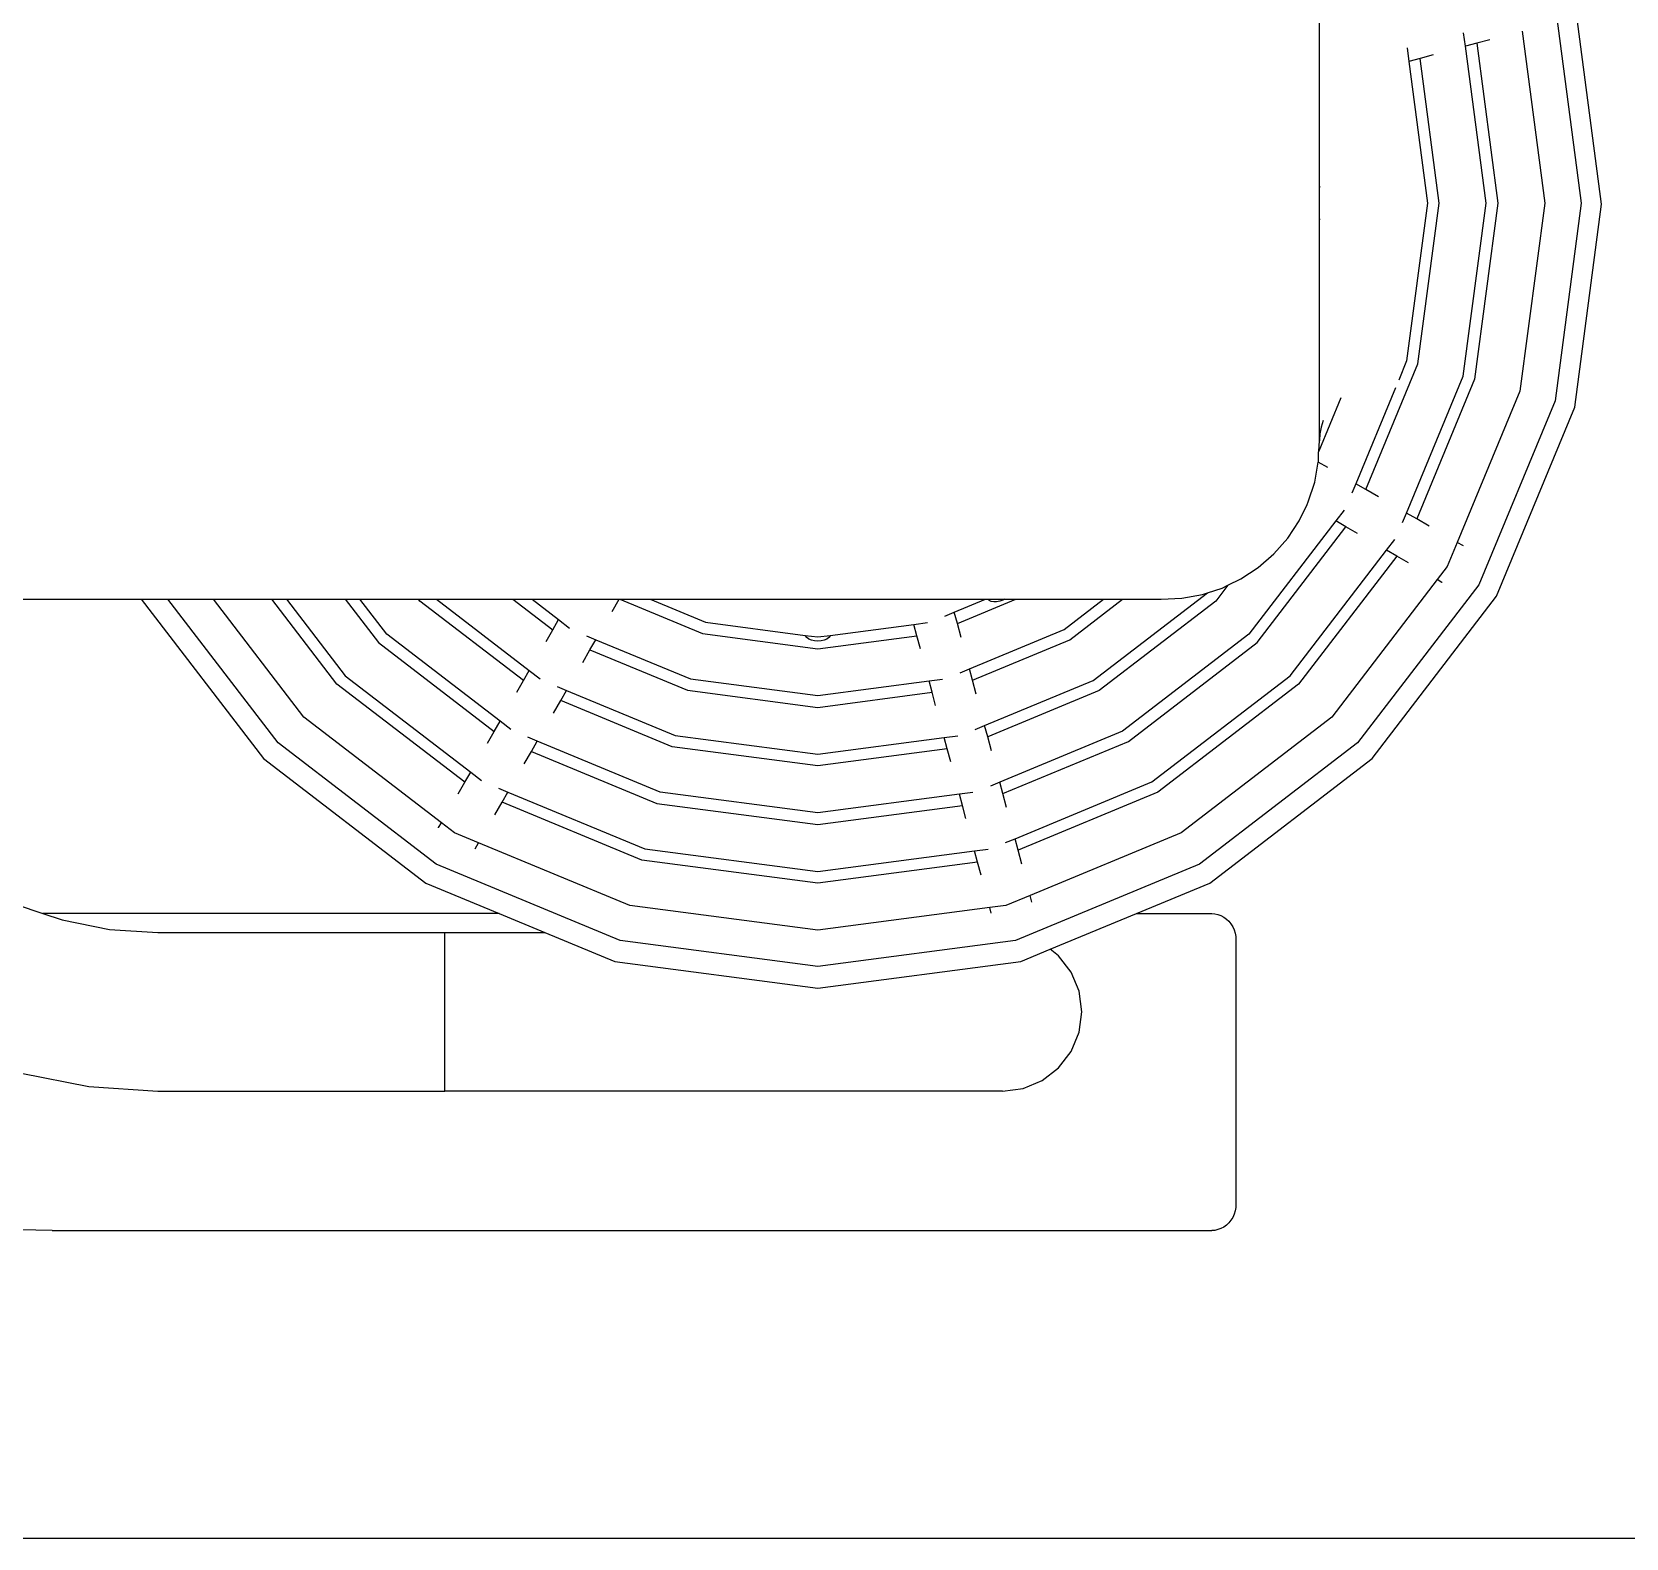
# Model space of a CAD drawing. Header units: millimetres. Extents: x -9564 to 100419, y -25359 to 24346.
# Drawn here: x 12841.4 to 13323.4, y 8858.6 to 9313.8 of the extents above; entities that cross this region are included whole.
import ezdxf

# ---------------------------------------------------------------- set-up
doc = ezdxf.new("R2010")
doc.units = ezdxf.units.MM
doc.header["$LTSCALE"] = 100
doc.layers.add('Maquinas', color=200, linetype='Continuous')

msp = doc.modelspace()

# ---------------------------------------------------------------- linework, layer by layer
msp.add_line((12514.812, 8858.631), (13330.812, 8858.631))
at = {"layer": 'Maquinas'}
for p, q in [((13230.704, 9310.893), (13230.704, 9333.86)), ((13301.908, 9321.831), (13309.77, 9262.111)), ((13316, 9261.762), (13307.925, 9323.094)), ((13274.823, 9309.491), (13274.281, 9313.607)), ((13291.941, 9314.078), (13298.782, 9262.111)), ((13230.704, 9297.67), (13230.704, 9310.893)), ((13257.163, 9309.02), (13257.705, 9304.905)), ((13278.246, 9310.409), (13274.823, 9309.491)), ((13281.06, 9262.111), (13274.823, 9309.491)), ((13282.188, 9311.465), (13278.246, 9310.409)), ((13278.246, 9310.409), (13284.605, 9262.111)), ((13261.128, 9305.822), (13257.705, 9304.905)), ((13257.705, 9304.905), (13263.338, 9262.111)), ((13265.07, 9306.878), (13261.128, 9305.822)), ((13266.883, 9262.111), (13261.128, 9305.822)), ((13230.704, 9267.69), (13230.704, 9297.67)), ((13230.815, 9266.852), (13230.704, 9267.69)), ((13230.704, 9256.533), (13230.704, 9267.69)), ((13263.338, 9262.111), (13257.058, 9214.409)), ((13260.482, 9213.491), (13266.883, 9262.111)), ((13274.176, 9209.822), (13281.06, 9262.111)), ((13284.605, 9262.111), (13277.6, 9208.905)), ((13298.782, 9262.111), (13291.295, 9205.235)), ((13309.77, 9262.111), (13301.908, 9202.391)), ((13307.925, 9200.43), (13316, 9261.762)), ((13230.704, 9256.533), (13230.815, 9257.371)), ((13230.704, 9190.36), (13230.704, 9256.533)), ((13244.75, 9175.512), (13260.482, 9213.491)), ((13257.058, 9214.409), (13254.653, 9208.602)), ((13253.671, 9206.231), (13241.681, 9177.284)), ((13257.029, 9168.423), (13274.176, 9209.822)), ((13277.6, 9208.905), (13260.098, 9166.651)), ((13237.204, 9203.207), (13230.553, 9187.15)), ((13291.295, 9205.235), (13272.376, 9159.562)), ((13301.908, 9202.391), (13278.857, 9146.741)), ((13231.86, 9196.41), (13231.202, 9194.419)), ((13284.252, 9143.277), (13307.925, 9200.43)), ((13230.815, 9192.359), (13230.704, 9190.36)), ((13231.202, 9194.419), (13230.815, 9192.359)), ((13230.403, 9183.974), (13230.432, 9186.859)), ((13230.432, 9186.859), (13230.553, 9187.15)), ((13230.553, 9187.15), (13230.7, 9190.266)), ((13230.704, 9190.36), (13230.7, 9190.266)), ((13229.264, 9177.78), (13230.321, 9183.843)), ((13230.321, 9183.843), (13230.403, 9183.974)), ((13233.202, 9182.18), (13230.321, 9183.843)), ((13227.306, 9171.793), (13229.264, 9177.78)), ((13241.681, 9177.284), (13240.496, 9174.424)), ((13244.75, 9175.512), (13241.681, 9177.284)), ((13248.55, 9173.319), (13244.75, 9175.512)), ((13224.566, 9166.122), (13226.949, 9171.053)), ((13226.949, 9171.053), (13227.306, 9171.793)), ((13238.158, 9169.322), (13235.631, 9166.029)), ((13255.844, 9165.563), (13257.029, 9168.423)), ((13260.098, 9166.651), (13257.029, 9168.423)), ((13235.631, 9166.029), (13209.356, 9131.786)), ((13211.862, 9129.279), (13238.701, 9164.256)), ((13221.092, 9160.868), (13224.566, 9166.122)), ((13238.701, 9164.256), (13235.631, 9166.029)), ((13242.235, 9162.216), (13238.701, 9164.256)), ((13263.898, 9164.458), (13260.098, 9166.651)), ((13216.947, 9156.126), (13221.092, 9160.868)), ((13250.979, 9157.168), (13253.506, 9160.461)), ((13272.376, 9159.562), (13269.341, 9152.235)), ((13274.21, 9158.504), (13272.376, 9159.562)), ((13212.205, 9151.981), (13216.947, 9156.126)), ((13221.887, 9119.254), (13250.979, 9157.168)), ((13254.049, 9155.395), (13224.393, 9116.748)), ((13254.049, 9155.395), (13250.979, 9157.168)), ((13257.582, 9153.355), (13254.049, 9155.395)), ((13203.006, 9146.6), (13206.951, 9148.507)), ((13206.951, 9148.507), (13212.205, 9151.981)), ((13266.327, 9148.307), (13234.418, 9106.723)), ((13269.341, 9152.235), (13266.327, 9148.307)), ((13267.717, 9147.483), (13266.327, 9148.307)), ((13162.323, 9117.843), (13196.808, 9144.304)), ((13189.099, 9142.669), (13195.293, 9143.809)), ((13195.293, 9143.809), (13196.808, 9144.304)), ((13196.808, 9144.304), (13201.28, 9145.766)), ((13203.006, 9146.6), (13199.331, 9141.811)), ((13201.28, 9145.766), (13203.006, 9146.6)), ((13278.857, 9146.741), (13242.188, 9098.953)), ((13246.593, 9094.199), (13284.252, 9143.277)), ((13267.841, 9147.432), (13267.717, 9147.483)), ((12775.681, 9142.368), (12874.505, 9142.368)), ((12874.505, 9142.368), (12911.467, 9094.199)), ((12874.505, 9142.368), (12882.559, 9142.368)), ((12915.872, 9098.953), (12882.559, 9142.368)), ((12882.559, 9142.368), (12896.29, 9142.368)), ((12923.641, 9106.723), (12896.29, 9142.368)), ((12896.29, 9142.368), (12914.007, 9142.368)), ((12933.666, 9116.748), (12914.007, 9142.368)), ((12914.007, 9142.368), (12918.437, 9142.368)), ((12918.437, 9142.368), (12936.173, 9119.254)), ((12918.437, 9142.368), (12936.154, 9142.368)), ((12936.154, 9142.368), (12946.198, 9129.279)), ((12936.154, 9142.368), (12940.584, 9142.368)), ((12948.704, 9131.786), (12940.584, 9142.368)), ((12940.584, 9142.368), (12958.301, 9142.368)), ((12958.729, 9141.811), (12958.301, 9142.368)), ((12958.301, 9142.368), (12963.775, 9142.368)), ((12990.036, 9117.788), (12958.729, 9141.811)), ((12963.775, 9142.368), (12991.808, 9120.858)), ((12963.775, 9142.368), (12986.865, 9142.368)), ((12986.865, 9142.368), (12998.897, 9133.136)), ((12986.865, 9142.368), (12992.637, 9142.368)), ((12992.637, 9142.368), (13000.669, 9136.205)), ((12992.637, 9142.368), (13004.996, 9142.368)), ((13004.996, 9142.368), (13018.976, 9142.368)), ((13016.82, 9138.634), (13018.976, 9142.368)), ((13018.976, 9142.368), (13019.172, 9142.368)), ((13019.172, 9142.368), (13044.17, 9132.014)), ((13019.172, 9142.368), (13028.355, 9142.368)), ((13028.355, 9142.368), (13045.088, 9135.437)), ((13028.355, 9142.368), (13116.815, 9142.368)), ((13116.815, 9142.368), (13129.705, 9142.368)), ((13117.439, 9137.287), (13120.299, 9138.472)), ((13120.299, 9138.472), (13129.705, 9142.368)), ((13121.217, 9135.049), (13120.299, 9138.472)), ((13121.217, 9135.049), (13138.888, 9142.368)), ((13129.705, 9142.368), (13130.625, 9142.368)), ((13130.88, 9142.04), (13130.625, 9142.368)), ((13130.625, 9142.368), (13135.435, 9142.368)), ((13131.46, 9141.712), (13130.88, 9142.04)), ((13132.214, 9141.549), (13131.46, 9141.712)), ((13133.092, 9141.564), (13132.214, 9141.549)), ((13134.033, 9141.755), (13133.092, 9141.564)), ((13134.974, 9142.109), (13134.033, 9141.755)), ((13135.435, 9142.368), (13134.974, 9142.109)), ((13135.435, 9142.368), (13138.888, 9142.368)), ((13138.888, 9142.368), (13165.422, 9142.368)), ((13153.462, 9133.191), (13165.422, 9142.368)), ((13155.234, 9130.121), (13171.195, 9142.368)), ((13199.331, 9141.811), (13164.095, 9114.774)), ((13165.422, 9142.368), (13171.195, 9142.368)), ((13171.195, 9142.368), (13182.807, 9142.368)), ((13182.807, 9142.368), (13189.099, 9142.669)), ((12998.897, 9133.136), (13000.669, 9136.205)), ((13000.669, 9136.205), (13003.962, 9133.679)), ((13045.088, 9135.437), (13075.25, 9131.466)), ((13082.778, 9131.462), (13108.063, 9134.791)), ((13108.063, 9134.791), (13112.178, 9135.333)), ((13108.98, 9131.367), (13108.063, 9134.791)), ((13122.352, 9130.811), (13121.217, 9135.049)), ((12946.198, 9129.279), (12981.175, 9102.44)), ((12982.947, 9105.51), (12948.704, 9131.786)), ((12996.857, 9129.602), (12998.897, 9133.136)), ((13009.064, 9131.341), (13011.925, 9130.156)), ((13010.153, 9127.086), (13011.925, 9130.156)), ((13011.925, 9130.156), (13040.501, 9118.319)), ((13044.17, 9132.014), (13079.03, 9127.424)), ((13075.275, 9131.357), (13075.25, 9131.466)), ((13075.25, 9131.466), (13079.03, 9130.969)), ((13075.662, 9130.814), (13075.275, 9131.357)), ((13076.277, 9130.348), (13075.662, 9130.814)), ((13077.079, 9129.99), (13076.277, 9130.348)), ((13078.013, 9129.765), (13077.079, 9129.99)), ((13079.015, 9129.689), (13078.013, 9129.765)), ((13080.017, 9129.765), (13079.015, 9129.689)), ((13079.03, 9130.969), (13082.778, 9131.462)), ((13079.03, 9127.424), (13108.98, 9131.367)), ((13080.951, 9129.99), (13080.017, 9129.765)), ((13081.753, 9130.348), (13080.951, 9129.99)), ((13082.368, 9130.814), (13081.753, 9130.348)), ((13082.755, 9131.357), (13082.368, 9130.814)), ((13082.778, 9131.462), (13082.755, 9131.357)), ((13110.036, 9127.426), (13108.98, 9131.367)), ((13124.886, 9121.354), (13153.462, 9133.191)), ((13125.804, 9117.931), (13155.234, 9130.121)), ((13209.356, 9131.786), (13171.184, 9102.496)), ((13172.956, 9099.426), (13211.862, 9129.279)), ((13007.959, 9123.287), (13010.153, 9127.086)), ((13010.153, 9127.086), (13039.584, 9114.896)), ((12936.173, 9119.254), (12974.086, 9090.162)), ((12990.036, 9117.788), (12991.808, 9120.858)), ((12991.808, 9120.858), (12995.101, 9118.331)), ((13122.025, 9120.169), (13124.886, 9121.354)), ((13125.804, 9117.931), (13124.886, 9121.354)), ((13180.045, 9087.148), (13221.887, 9119.254)), ((12972.314, 9087.093), (12933.666, 9116.748)), ((12987.996, 9114.254), (12990.036, 9117.788)), ((13000.203, 9115.993), (13003.064, 9114.808)), ((13001.292, 9111.739), (13003.064, 9114.808)), ((13003.064, 9114.808), (13035.914, 9101.201)), ((13039.584, 9114.896), (13079.03, 9109.702)), ((13040.501, 9118.319), (13079.03, 9113.247)), ((13079.03, 9113.247), (13112.649, 9117.673)), ((13112.649, 9117.673), (13116.765, 9118.215)), ((13113.567, 9114.249), (13112.649, 9117.673)), ((13126.939, 9113.693), (13125.804, 9117.931)), ((13129.473, 9104.236), (13162.323, 9117.843)), ((13164.095, 9114.774), (13130.39, 9100.813)), ((13224.393, 9116.748), (13181.817, 9084.078)), ((12999.098, 9107.939), (13001.292, 9111.739)), ((13034.997, 9097.777), (13001.292, 9111.739)), ((13079.03, 9109.702), (13113.567, 9114.249)), ((13114.623, 9110.308), (13113.567, 9114.249)), ((12965.225, 9074.815), (12923.641, 9106.723)), ((12981.175, 9102.44), (12982.947, 9105.51)), ((12986.24, 9102.983), (12982.947, 9105.51)), ((13234.418, 9106.723), (13188.906, 9071.8)), ((12979.135, 9098.907), (12981.175, 9102.44)), ((12994.203, 9099.46), (12991.342, 9100.645)), ((13035.914, 9101.201), (13079.03, 9095.525)), ((13079.03, 9095.525), (13117.236, 9100.555)), ((13117.236, 9100.555), (13121.351, 9101.097)), ((13118.154, 9097.131), (13117.236, 9100.555)), ((13126.612, 9103.051), (13129.473, 9104.236)), ((13130.39, 9100.813), (13129.473, 9104.236)), ((13131.526, 9096.575), (13130.39, 9100.813)), ((13171.184, 9102.496), (13134.06, 9087.118)), ((12963.66, 9062.285), (12915.872, 9098.953)), ((12990.237, 9092.591), (12992.431, 9096.391)), ((12992.431, 9096.391), (12994.203, 9099.46)), ((12992.431, 9096.391), (13030.41, 9080.659)), ((13031.327, 9084.083), (12994.203, 9099.46)), ((13079.03, 9091.98), (13034.997, 9097.777)), ((13118.154, 9097.131), (13079.03, 9091.98)), ((13119.21, 9093.19), (13118.154, 9097.131)), ((13134.977, 9083.694), (13172.956, 9099.426)), ((13242.188, 9098.953), (13194.4, 9062.285)), ((12911.467, 9094.199), (12960.545, 9056.54)), ((13197.515, 9056.54), (13246.593, 9094.199)), ((12970.274, 9083.559), (12972.314, 9087.093)), ((12972.314, 9087.093), (12974.086, 9090.162)), ((12974.086, 9090.162), (12977.379, 9087.635)), ((13134.06, 9087.118), (13131.199, 9085.933)), ((13134.977, 9083.694), (13134.06, 9087.118)), ((13138.647, 9070), (13180.045, 9087.148)), ((12981.376, 9077.244), (12983.57, 9081.043)), ((12982.481, 9085.298), (12985.342, 9084.113)), ((12983.57, 9081.043), (12985.342, 9084.113)), ((13025.823, 9063.541), (12983.57, 9081.043)), ((12985.342, 9084.113), (13026.741, 9066.965)), ((13030.41, 9080.659), (13079.03, 9074.258)), ((13079.03, 9077.803), (13031.327, 9084.083)), ((13121.823, 9083.437), (13079.03, 9077.803)), ((13125.938, 9083.978), (13121.823, 9083.437)), ((13122.74, 9080.013), (13121.823, 9083.437)), ((13136.113, 9079.457), (13134.977, 9083.694)), ((13181.817, 9084.078), (13139.564, 9066.576)), ((13079.03, 9074.258), (13122.74, 9080.013)), ((13123.797, 9076.072), (13122.74, 9080.013)), ((12964.351, 9073.3), (12964.401, 9073.425)), ((12964.401, 9073.425), (12965.225, 9074.815)), ((12969.154, 9071.8), (12965.225, 9074.815)), ((12976.481, 9068.765), (12969.154, 9071.8)), ((13188.906, 9071.8), (13143.233, 9052.882)), ((12975.422, 9066.931), (12976.481, 9068.765)), ((13022.154, 9049.847), (12976.481, 9068.765)), ((13026.741, 9066.965), (13079.03, 9060.081)), ((13079.03, 9060.081), (13126.41, 9066.319)), ((13126.41, 9066.319), (13130.525, 9066.86)), ((13127.327, 9062.895), (13126.41, 9066.319)), ((13135.786, 9068.815), (13138.647, 9070)), ((13139.564, 9066.576), (13138.647, 9070)), ((13140.699, 9062.338), (13139.564, 9066.576)), ((13019.31, 9039.234), (12963.66, 9062.285)), ((13079.03, 9056.536), (13025.823, 9063.541)), ((13127.327, 9062.895), (13079.03, 9056.536)), ((13128.383, 9058.953), (13127.327, 9062.895)), ((13194.4, 9062.285), (13138.75, 9039.234)), ((12960.545, 9056.54), (12982.678, 9047.372)), ((13175.381, 9047.372), (13197.515, 9056.54)), ((13143.233, 9052.882), (13135.906, 9049.847)), ((13143.781, 9050.836), (13143.233, 9052.882)), ((12836.689, 9050.147), (12844.706, 9047.426)), ((12847.527, 9047.372), (12844.706, 9047.426)), ((12844.706, 9047.426), (12850.532, 9045.448)), ((12982.678, 9047.372), (12847.527, 9047.372)), ((12912.658, 9047.304), (12912.658, 9047.372)), ((12982.678, 9047.372), (12996.518, 9041.639)), ((13079.03, 9042.359), (13022.154, 9049.847)), ((13130.997, 9049.2), (13079.03, 9042.359)), ((13135.906, 9049.847), (13130.997, 9049.2)), ((13131.449, 9047.512), (13130.997, 9049.2)), ((13149.307, 9036.572), (13175.381, 9047.372)), ((13175.381, 9047.372), (13198.114, 9047.372)), ((13198.114, 9047.372), (13199.07, 9047.304)), ((13199.07, 9047.304), (13200.009, 9047.1)), ((13200.009, 9047.1), (13200.917, 9046.764)), ((12850.532, 9045.448), (12864.87, 9042.596)), ((12864.87, 9042.596), (12879.458, 9041.639)), ((13200.917, 9046.764), (13201.776, 9046.303)), ((13201.776, 9046.303), (13202.572, 9045.723)), ((13202.572, 9045.723), (13203.293, 9045.034)), ((13203.293, 9045.034), (13203.924, 9044.249)), ((13203.924, 9044.249), (13204.456, 9043.381)), ((13204.456, 9043.381), (13204.88, 9042.444)), ((13204.88, 9042.444), (13205.188, 9041.455)), ((12879.458, 9041.639), (12966.304, 9041.639)), ((12966.304, 9041.639), (12996.518, 9041.639)), ((12966.304, 8993.742), (12966.304, 9041.639)), ((12996.518, 9041.639), (13017.698, 9032.867)), ((13079.03, 9031.371), (13019.31, 9039.234)), ((13138.75, 9039.234), (13079.03, 9031.371)), ((13205.188, 9041.455), (13205.375, 9040.431)), ((13205.375, 9040.431), (13205.438, 9039.389)), ((13205.438, 9039.389), (13205.438, 8959.561)), ((13017.698, 9032.867), (13079.03, 9024.792)), ((13079.03, 9024.792), (13140.362, 9032.867)), ((13140.362, 9032.867), (13149.307, 9036.572)), ((13151.844, 9034.625), (13149.307, 9036.572)), ((13155.65, 9029.665), (13151.844, 9034.625)), ((13158.043, 9023.889), (13155.65, 9029.665)), ((13158.859, 9017.691), (13158.043, 9023.889)), ((13158.043, 9011.493), (13158.859, 9017.691)), ((13155.65, 9005.717), (13158.043, 9011.493)), ((13151.844, 9000.757), (13155.65, 9005.717)), ((12838.136, 8999.182), (12858.619, 8995.108)), ((13146.884, 8996.951), (13151.844, 9000.757)), ((12858.619, 8995.108), (12879.458, 8993.742)), ((13134.91, 8993.742), (13141.108, 8994.558)), ((13141.108, 8994.558), (13146.884, 8996.951)), ((12879.458, 8993.742), (12966.304, 8993.742)), ((13134.91, 8993.742), (12966.304, 8993.742)), ((13204.456, 8955.569), (13203.924, 8954.701)), ((13204.88, 8956.506), (13204.456, 8955.569)), ((13205.188, 8957.494), (13204.88, 8956.506)), ((13205.375, 8958.519), (13205.188, 8957.494)), ((13205.438, 8959.561), (13205.375, 8958.519)), ((12847.527, 8951.578), (12832.727, 8951.858)), ((12847.527, 8951.578), (13090.778, 8951.578)), ((12912.658, 8951.578), (12912.658, 8951.646)), ((13090.778, 8951.646), (13090.778, 8951.578)), ((13090.778, 8951.578), (13198.114, 8951.578)), ((13199.07, 8951.646), (13198.114, 8951.578)), ((13200.009, 8951.85), (13199.07, 8951.646)), ((13200.917, 8952.185), (13200.009, 8951.85)), ((13201.776, 8952.647), (13200.917, 8952.185)), ((13202.572, 8953.227), (13201.776, 8952.647)), ((13203.293, 8953.916), (13202.572, 8953.227)), ((13203.924, 8954.701), (13203.293, 8953.916))]:
    msp.add_line(p, q, dxfattribs=at)

doc.saveas('drawing.dxf')
